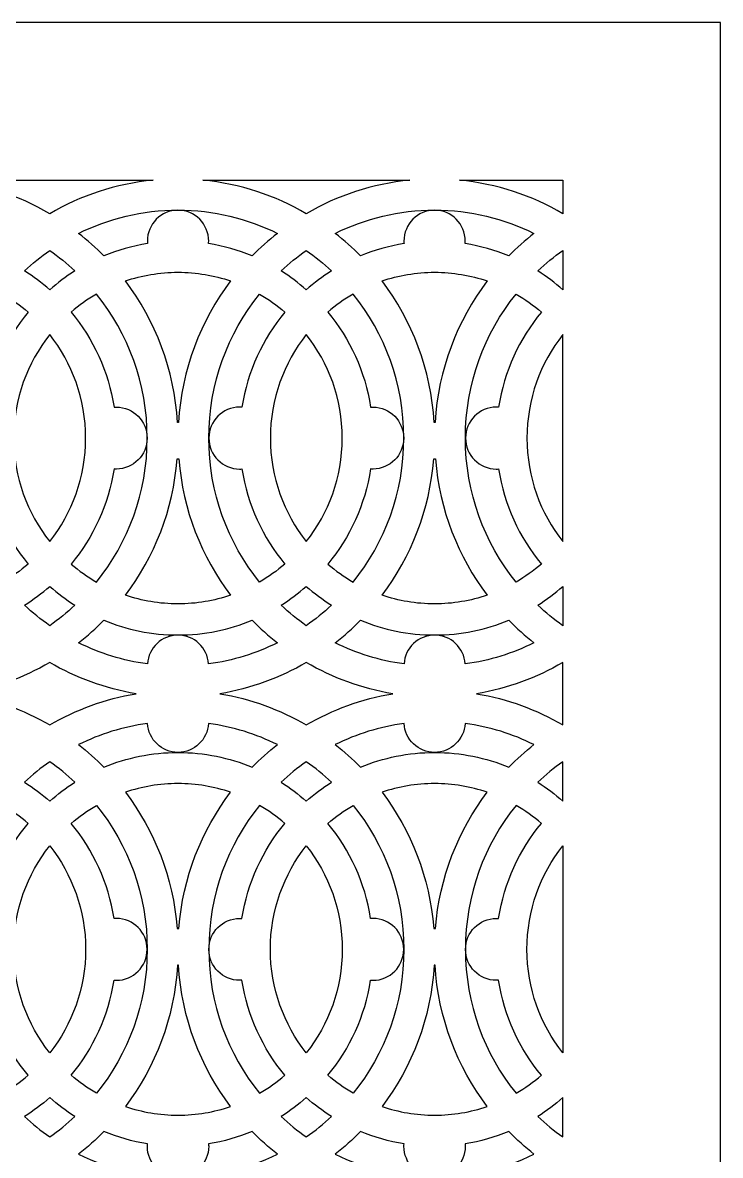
# Model space of a CAD drawing. Header units: millimetres. Extents: x -502 to 498, y -458 to 444.
# Drawn here: x 231.9 to 497.8, y 12.4 to 443.7 of the extents above; entities that cross this region are included whole.
import ezdxf

# ---------------------------------------------------------------- set-up
doc = ezdxf.new("R2010")
doc.units = ezdxf.units.MM
doc.layers.add('Plan 1', color=7, linetype='Continuous')

msp = doc.modelspace()

# ---------------------------------------------------------------- linework, layer by layer
at = {"layer": 'Plan 1', "color": 17}
for points, knots in [([(-502.22, 443.75), (-502.22, 443.75), (497.78, 443.75), (497.78, 443.75), (497.78, 443.75), (497.78, 443.75), (497.78, -458.47), (497.78, -458.47), (497.78, -458.47), (497.78, -458.47), (-502.22, -458.47), (-502.22, -458.47), (-502.22, -458.47), (-502.22, -458.47), (-502.22, 443.75), (-502.22, 443.75)], [0, 0, 0, 0, 0.2, 0.2, 0.2, 0.2, 0.4, 0.4, 0.4, 0.4, 0.6, 0.6, 0.6, 0.6, 1, 1, 1, 1]), ([(202.76, 383.75), (217.03, 382.37), (230.41, 377.89), (242.22, 371), (242.22, 371), (254.04, 377.89), (267.41, 382.37), (281.68, 383.75), (281.68, 383.75), (281.68, 383.75), (202.76, 383.75), (202.76, 383.75)], [0, 0, 0, 0, 0.25, 0.25, 0.25, 0.25, 0.5, 0.5, 0.5, 0.5, 1, 1, 1, 1]), ([(300.54, 383.75), (314.81, 382.37), (328.19, 377.89), (340, 371), (340, 371), (351.81, 377.89), (365.19, 382.37), (379.46, 383.75), (379.46, 383.75), (379.46, 383.75), (300.54, 383.75), (300.54, 383.75)], [0, 0, 0, 0, 0.25, 0.25, 0.25, 0.25, 0.5, 0.5, 0.5, 0.5, 1, 1, 1, 1]), ([(398.32, 383.75), (412.59, 382.37), (425.96, 377.89), (437.78, 371), (437.78, 371), (437.78, 371), (437.78, 383.75), (437.78, 383.75), (437.78, 383.75), (437.78, 383.75), (398.32, 383.75), (398.32, 383.75)], [0, 0, 0, 0, 0.25, 0.25, 0.25, 0.25, 0.5, 0.5, 0.5, 0.5, 1, 1, 1, 1]), ([(319.37, 354.9), (322.38, 357.98), (325.6, 360.86), (328.99, 363.51), (328.99, 363.51), (317.56, 369.18), (304.7, 372.36), (291.11, 372.36), (291.11, 372.36), (277.52, 372.36), (264.67, 369.18), (253.24, 363.51), (253.24, 363.51), (256.63, 360.86), (259.84, 357.98), (262.85, 354.91), (262.85, 354.91), (268.11, 357.09), (273.68, 358.69), (279.46, 359.61), (279.46, 359.61), (279.44, 359.91), (279.43, 360.21), (279.43, 360.52), (279.43, 360.52), (279.43, 367.03), (284.66, 372.32), (291.11, 372.32), (291.11, 372.32), (297.56, 372.32), (302.8, 367.03), (302.8, 360.52), (302.8, 360.52), (302.8, 360.21), (302.79, 359.91), (302.76, 359.61), (302.76, 359.61), (308.55, 358.69), (314.11, 357.09), (319.37, 354.9)], [0, 0, 0, 0, 0.090909, 0.090909, 0.090909, 0.090909, 0.181818, 0.181818, 0.181818, 0.181818, 0.272727, 0.272727, 0.272727, 0.272727, 0.363636, 0.363636, 0.363636, 0.363636, 0.454545, 0.454545, 0.454545, 0.454545, 0.545455, 0.545455, 0.545455, 0.545455, 0.636364, 0.636364, 0.636364, 0.636364, 0.727273, 0.727273, 0.727273, 0.727273, 0.818182, 0.818182, 0.818182, 0.818182, 1, 1, 1, 1]), ([(417.15, 354.9), (420.16, 357.98), (423.37, 360.86), (426.76, 363.51), (426.76, 363.51), (415.33, 369.18), (402.48, 372.36), (388.89, 372.36), (388.89, 372.36), (375.3, 372.36), (362.44, 369.18), (351.01, 363.51), (351.01, 363.51), (354.41, 360.86), (357.62, 357.98), (360.63, 354.91), (360.63, 354.91), (365.89, 357.09), (371.45, 358.69), (377.24, 359.61), (377.24, 359.61), (377.22, 359.91), (377.2, 360.21), (377.2, 360.52), (377.2, 360.52), (377.2, 367.03), (382.44, 372.32), (388.89, 372.32), (388.89, 372.32), (395.34, 372.32), (400.58, 367.03), (400.58, 360.52), (400.58, 360.52), (400.58, 360.21), (400.56, 359.91), (400.54, 359.61), (400.54, 359.61), (406.32, 358.69), (411.89, 357.09), (417.15, 354.9)], [0, 0, 0, 0, 0.090909, 0.090909, 0.090909, 0.090909, 0.181818, 0.181818, 0.181818, 0.181818, 0.272727, 0.272727, 0.272727, 0.272727, 0.363636, 0.363636, 0.363636, 0.363636, 0.454545, 0.454545, 0.454545, 0.454545, 0.545455, 0.545455, 0.545455, 0.545455, 0.636364, 0.636364, 0.636364, 0.636364, 0.727273, 0.727273, 0.727273, 0.727273, 0.818182, 0.818182, 0.818182, 0.818182, 1, 1, 1, 1]), ([(242.22, 356.99), (238.83, 354.62), (235.62, 352.02), (232.61, 349.2), (232.61, 349.2), (236.01, 347.06), (239.22, 344.65), (242.22, 342), (242.22, 342), (245.22, 344.65), (248.44, 347.06), (251.83, 349.2), (251.83, 349.2), (248.82, 352.02), (245.61, 354.62), (242.22, 356.99)], [0, 0, 0, 0, 0.2, 0.2, 0.2, 0.2, 0.4, 0.4, 0.4, 0.4, 0.6, 0.6, 0.6, 0.6, 1, 1, 1, 1]), ([(340, 356.99), (336.61, 354.62), (333.4, 352.02), (330.39, 349.2), (330.39, 349.2), (333.79, 347.06), (337, 344.65), (340, 342), (340, 342), (343, 344.65), (346.21, 347.06), (349.61, 349.2), (349.61, 349.2), (346.6, 352.02), (343.39, 354.62), (340, 356.99)], [0, 0, 0, 0, 0.2, 0.2, 0.2, 0.2, 0.4, 0.4, 0.4, 0.4, 0.6, 0.6, 0.6, 0.6, 1, 1, 1, 1]), ([(437.78, 356.99), (434.39, 354.62), (431.18, 352.02), (428.17, 349.2), (428.17, 349.2), (431.56, 347.06), (434.78, 344.65), (437.78, 342), (437.78, 342), (437.78, 342), (437.78, 356.99), (437.78, 356.99)], [0, 0, 0, 0, 0.25, 0.25, 0.25, 0.25, 0.5, 0.5, 0.5, 0.5, 1, 1, 1, 1]), ([(291.29, 291.51), (292.48, 311.7), (299.7, 330.26), (311.15, 345.38), (311.15, 345.38), (304.86, 347.52), (298.12, 348.68), (291.11, 348.68), (291.11, 348.68), (284.1, 348.68), (277.36, 347.52), (271.07, 345.38), (271.07, 345.38), (282.52, 330.26), (289.74, 311.7), (290.93, 291.51), (290.93, 291.51), (290.93, 291.51), (291.29, 291.51), (291.29, 291.51)], [0, 0, 0, 0, 0.166667, 0.166667, 0.166667, 0.166667, 0.333333, 0.333333, 0.333333, 0.333333, 0.5, 0.5, 0.5, 0.5, 0.666667, 0.666667, 0.666667, 0.666667, 1, 1, 1, 1]), ([(389.07, 291.51), (390.26, 311.7), (397.48, 330.26), (408.93, 345.38), (408.93, 345.38), (402.64, 347.52), (395.9, 348.68), (388.89, 348.68), (388.89, 348.68), (381.88, 348.68), (375.14, 347.52), (368.85, 345.38), (368.85, 345.38), (380.3, 330.26), (387.52, 311.7), (388.71, 291.51), (388.71, 291.51), (388.71, 291.51), (389.07, 291.51), (389.07, 291.51)], [0, 0, 0, 0, 0.166667, 0.166667, 0.166667, 0.166667, 0.333333, 0.333333, 0.333333, 0.333333, 0.5, 0.5, 0.5, 0.5, 0.666667, 0.666667, 0.666667, 0.666667, 1, 1, 1, 1]), ([(224.4, 340.36), (212.31, 325.42), (205.07, 306.33), (205.07, 285.54), (205.07, 285.54), (205.07, 264.75), (212.32, 245.67), (224.4, 230.72), (224.4, 230.72), (227.82, 232.7), (231.04, 235), (234.01, 237.57), (234.01, 237.57), (225.62, 247.72), (219.84, 260.14), (217.71, 273.79), (217.71, 273.79), (217.41, 273.76), (217.11, 273.75), (216.8, 273.75), (216.8, 273.75), (210.35, 273.75), (205.11, 279.03), (205.11, 285.54), (205.11, 285.54), (205.11, 292.05), (210.35, 297.33), (216.8, 297.33), (216.8, 297.33), (217.11, 297.33), (217.41, 297.32), (217.71, 297.3), (217.71, 297.3), (219.84, 310.94), (225.62, 323.37), (234.01, 333.52), (234.01, 333.52), (231.04, 336.09), (227.82, 338.39), (224.4, 340.36)], [0, 0, 0, 0, 0.090909, 0.090909, 0.090909, 0.090909, 0.181818, 0.181818, 0.181818, 0.181818, 0.272727, 0.272727, 0.272727, 0.272727, 0.363636, 0.363636, 0.363636, 0.363636, 0.454545, 0.454545, 0.454545, 0.454545, 0.545455, 0.545455, 0.545455, 0.545455, 0.636364, 0.636364, 0.636364, 0.636364, 0.727273, 0.727273, 0.727273, 0.727273, 0.818182, 0.818182, 0.818182, 0.818182, 1, 1, 1, 1]), ([(260.05, 230.72), (256.63, 232.7), (253.41, 235), (250.43, 237.57), (250.43, 237.57), (258.82, 247.72), (264.6, 260.14), (266.73, 273.79), (266.73, 273.79), (267.03, 273.76), (267.34, 273.75), (267.65, 273.75), (267.65, 273.75), (274.1, 273.75), (279.33, 279.03), (279.33, 285.54), (279.33, 285.54), (279.33, 292.05), (274.1, 297.33), (267.65, 297.33), (267.65, 297.33), (267.34, 297.33), (267.03, 297.32), (266.73, 297.3), (266.73, 297.3), (264.6, 310.94), (258.82, 323.37), (250.43, 333.52), (250.43, 333.52), (253.41, 336.09), (256.63, 338.39), (260.05, 340.36), (260.05, 340.36), (272.13, 325.42), (279.38, 306.33), (279.38, 285.54), (279.38, 285.54), (279.38, 264.75), (272.13, 245.67), (260.05, 230.72)], [0, 0, 0, 0, 0.090909, 0.090909, 0.090909, 0.090909, 0.181818, 0.181818, 0.181818, 0.181818, 0.272727, 0.272727, 0.272727, 0.272727, 0.363636, 0.363636, 0.363636, 0.363636, 0.454545, 0.454545, 0.454545, 0.454545, 0.545455, 0.545455, 0.545455, 0.545455, 0.636364, 0.636364, 0.636364, 0.636364, 0.727273, 0.727273, 0.727273, 0.727273, 0.818182, 0.818182, 0.818182, 0.818182, 1, 1, 1, 1]), ([(322.18, 340.36), (310.09, 325.42), (302.85, 306.33), (302.85, 285.54), (302.85, 285.54), (302.85, 264.75), (310.09, 245.67), (322.18, 230.72), (322.18, 230.72), (325.6, 232.7), (328.81, 235), (331.79, 237.57), (331.79, 237.57), (323.4, 247.72), (317.62, 260.14), (315.49, 273.79), (315.49, 273.79), (315.19, 273.76), (314.89, 273.75), (314.58, 273.75), (314.58, 273.75), (308.13, 273.75), (302.89, 279.03), (302.89, 285.54), (302.89, 285.54), (302.89, 292.05), (308.13, 297.33), (314.58, 297.33), (314.58, 297.33), (314.89, 297.33), (315.19, 297.32), (315.49, 297.3), (315.49, 297.3), (317.62, 310.94), (323.4, 323.37), (331.79, 333.52), (331.79, 333.52), (328.81, 336.09), (325.6, 338.39), (322.18, 340.36)], [0, 0, 0, 0, 0.090909, 0.090909, 0.090909, 0.090909, 0.181818, 0.181818, 0.181818, 0.181818, 0.272727, 0.272727, 0.272727, 0.272727, 0.363636, 0.363636, 0.363636, 0.363636, 0.454545, 0.454545, 0.454545, 0.454545, 0.545455, 0.545455, 0.545455, 0.545455, 0.636364, 0.636364, 0.636364, 0.636364, 0.727273, 0.727273, 0.727273, 0.727273, 0.818182, 0.818182, 0.818182, 0.818182, 1, 1, 1, 1]), ([(357.82, 230.72), (354.4, 232.7), (351.19, 235), (348.21, 237.57), (348.21, 237.57), (356.6, 247.72), (362.38, 260.14), (364.51, 273.79), (364.51, 273.79), (364.81, 273.76), (365.12, 273.75), (365.42, 273.75), (365.42, 273.75), (371.88, 273.75), (377.11, 279.03), (377.11, 285.54), (377.11, 285.54), (377.11, 292.05), (371.88, 297.33), (365.42, 297.33), (365.42, 297.33), (365.12, 297.33), (364.81, 297.32), (364.51, 297.3), (364.51, 297.3), (362.38, 310.94), (356.6, 323.37), (348.21, 333.52), (348.21, 333.52), (351.19, 336.09), (354.4, 338.39), (357.82, 340.36), (357.82, 340.36), (369.91, 325.42), (377.16, 306.33), (377.16, 285.54), (377.16, 285.54), (377.16, 264.75), (369.91, 245.67), (357.82, 230.72)], [0, 0, 0, 0, 0.090909, 0.090909, 0.090909, 0.090909, 0.181818, 0.181818, 0.181818, 0.181818, 0.272727, 0.272727, 0.272727, 0.272727, 0.363636, 0.363636, 0.363636, 0.363636, 0.454545, 0.454545, 0.454545, 0.454545, 0.545455, 0.545455, 0.545455, 0.545455, 0.636364, 0.636364, 0.636364, 0.636364, 0.727273, 0.727273, 0.727273, 0.727273, 0.818182, 0.818182, 0.818182, 0.818182, 1, 1, 1, 1]), ([(419.95, 340.36), (407.87, 325.42), (400.62, 306.33), (400.62, 285.54), (400.62, 285.54), (400.62, 264.75), (407.87, 245.67), (419.95, 230.72), (419.95, 230.72), (423.38, 232.7), (426.59, 235), (429.57, 237.57), (429.57, 237.57), (421.18, 247.72), (415.4, 260.14), (413.27, 273.79), (413.27, 273.79), (412.97, 273.76), (412.66, 273.75), (412.36, 273.75), (412.36, 273.75), (405.9, 273.75), (400.67, 279.03), (400.67, 285.54), (400.67, 285.54), (400.67, 292.05), (405.9, 297.33), (412.36, 297.33), (412.36, 297.33), (412.66, 297.33), (412.97, 297.32), (413.27, 297.3), (413.27, 297.3), (415.4, 310.94), (421.18, 323.37), (429.57, 333.52), (429.57, 333.52), (426.59, 336.09), (423.37, 338.39), (419.95, 340.36)], [0, 0, 0, 0, 0.090909, 0.090909, 0.090909, 0.090909, 0.181818, 0.181818, 0.181818, 0.181818, 0.272727, 0.272727, 0.272727, 0.272727, 0.363636, 0.363636, 0.363636, 0.363636, 0.454545, 0.454545, 0.454545, 0.454545, 0.545455, 0.545455, 0.545455, 0.545455, 0.636364, 0.636364, 0.636364, 0.636364, 0.727273, 0.727273, 0.727273, 0.727273, 0.818182, 0.818182, 0.818182, 0.818182, 1, 1, 1, 1]), ([(242.22, 246.14), (233.66, 256.94), (228.53, 270.64), (228.53, 285.54), (228.53, 285.54), (228.53, 300.45), (233.66, 314.15), (242.22, 324.95), (242.22, 324.95), (250.79, 314.15), (255.91, 300.45), (255.91, 285.54), (255.91, 285.54), (255.91, 270.64), (250.79, 256.94), (242.22, 246.14)], [0, 0, 0, 0, 0.2, 0.2, 0.2, 0.2, 0.4, 0.4, 0.4, 0.4, 0.6, 0.6, 0.6, 0.6, 1, 1, 1, 1]), ([(340, 246.14), (331.44, 256.94), (326.31, 270.64), (326.31, 285.54), (326.31, 285.54), (326.31, 300.45), (331.44, 314.15), (340, 324.95), (340, 324.95), (348.56, 314.15), (353.69, 300.45), (353.69, 285.54), (353.69, 285.54), (353.69, 270.64), (348.56, 256.94), (340, 246.14)], [0, 0, 0, 0, 0.2, 0.2, 0.2, 0.2, 0.4, 0.4, 0.4, 0.4, 0.6, 0.6, 0.6, 0.6, 1, 1, 1, 1]), ([(437.78, 246.14), (429.21, 256.94), (424.09, 270.64), (424.09, 285.54), (424.09, 285.54), (424.09, 300.45), (429.21, 314.15), (437.78, 324.95), (437.78, 324.95), (437.78, 324.95), (437.78, 246.14), (437.78, 246.14)], [0, 0, 0, 0, 0.25, 0.25, 0.25, 0.25, 0.5, 0.5, 0.5, 0.5, 1, 1, 1, 1]), ([(311.15, 225.71), (300.08, 240.33), (292.96, 258.17), (291.43, 277.59), (291.43, 277.59), (291.43, 277.59), (290.8, 277.59), (290.8, 277.59), (290.8, 277.59), (289.26, 258.17), (282.14, 240.33), (271.07, 225.71), (271.07, 225.71), (277.36, 223.56), (284.1, 222.4), (291.11, 222.4), (291.11, 222.4), (298.12, 222.4), (304.86, 223.56), (311.15, 225.71)], [0, 0, 0, 0, 0.166667, 0.166667, 0.166667, 0.166667, 0.333333, 0.333333, 0.333333, 0.333333, 0.5, 0.5, 0.5, 0.5, 0.666667, 0.666667, 0.666667, 0.666667, 1, 1, 1, 1]), ([(408.93, 225.71), (397.86, 240.33), (390.74, 258.17), (389.2, 277.59), (389.2, 277.59), (389.2, 277.59), (388.57, 277.59), (388.57, 277.59), (388.57, 277.59), (387.04, 258.17), (379.92, 240.33), (368.85, 225.71), (368.85, 225.71), (375.14, 223.56), (381.88, 222.4), (388.89, 222.4), (388.89, 222.4), (395.9, 222.4), (402.64, 223.56), (408.93, 225.71)], [0, 0, 0, 0, 0.166667, 0.166667, 0.166667, 0.166667, 0.333333, 0.333333, 0.333333, 0.333333, 0.5, 0.5, 0.5, 0.5, 0.666667, 0.666667, 0.666667, 0.666667, 1, 1, 1, 1]), ([(232.62, 221.89), (235.63, 219.07), (238.84, 216.47), (242.22, 214.1), (242.22, 214.1), (245.61, 216.47), (248.82, 219.07), (251.83, 221.89), (251.83, 221.89), (248.43, 224.03), (245.22, 226.44), (242.22, 229.08), (242.22, 229.08), (239.22, 226.44), (236.01, 224.03), (232.62, 221.89)], [0, 0, 0, 0, 0.2, 0.2, 0.2, 0.2, 0.4, 0.4, 0.4, 0.4, 0.6, 0.6, 0.6, 0.6, 1, 1, 1, 1]), ([(330.39, 221.89), (333.4, 219.07), (336.61, 216.47), (340, 214.1), (340, 214.1), (343.39, 216.47), (346.6, 219.07), (349.61, 221.89), (349.61, 221.89), (346.21, 224.03), (343, 226.44), (340, 229.08), (340, 229.08), (337, 226.44), (333.79, 224.03), (330.39, 221.89)], [0, 0, 0, 0, 0.2, 0.2, 0.2, 0.2, 0.4, 0.4, 0.4, 0.4, 0.6, 0.6, 0.6, 0.6, 1, 1, 1, 1]), ([(428.17, 221.89), (431.18, 219.07), (434.39, 216.47), (437.78, 214.1), (437.78, 214.1), (437.78, 214.1), (437.78, 229.08), (437.78, 229.08), (437.78, 229.08), (434.78, 226.44), (431.57, 224.03), (428.17, 221.89)], [0, 0, 0, 0, 0.25, 0.25, 0.25, 0.25, 0.5, 0.5, 0.5, 0.5, 1, 1, 1, 1]), ([(328.98, 207.58), (325.59, 210.23), (322.38, 213.11), (319.37, 216.18), (319.37, 216.18), (310.66, 212.56), (301.12, 210.56), (291.11, 210.56), (291.11, 210.56), (281.11, 210.56), (271.57, 212.56), (262.85, 216.18), (262.85, 216.18), (259.84, 213.1), (256.63, 210.23), (253.24, 207.58), (253.24, 207.58), (261.34, 203.56), (270.16, 200.79), (279.45, 199.52), (279.45, 199.52), (279.86, 205.66), (284.93, 210.51), (291.11, 210.51), (291.11, 210.51), (297.3, 210.51), (302.36, 205.66), (302.77, 199.52), (302.77, 199.52), (312.06, 200.79), (320.88, 203.56), (328.98, 207.58)], [0, 0, 0, 0, 0.111111, 0.111111, 0.111111, 0.111111, 0.222222, 0.222222, 0.222222, 0.222222, 0.333333, 0.333333, 0.333333, 0.333333, 0.444444, 0.444444, 0.444444, 0.444444, 0.555556, 0.555556, 0.555556, 0.555556, 0.666667, 0.666667, 0.666667, 0.666667, 0.777778, 0.777778, 0.777778, 0.777778, 1, 1, 1, 1]), ([(426.76, 207.58), (423.37, 210.23), (420.16, 213.11), (417.15, 216.18), (417.15, 216.18), (408.44, 212.56), (398.89, 210.56), (388.89, 210.56), (388.89, 210.56), (378.89, 210.56), (369.34, 212.56), (360.63, 216.18), (360.63, 216.18), (357.62, 213.1), (354.41, 210.23), (351.02, 207.58), (351.02, 207.58), (359.12, 203.56), (367.94, 200.79), (377.23, 199.52), (377.23, 199.52), (377.64, 205.66), (382.7, 210.51), (388.89, 210.51), (388.89, 210.51), (395.08, 210.51), (400.14, 205.66), (400.55, 199.52), (400.55, 199.52), (409.84, 200.79), (418.66, 203.56), (426.76, 207.58)], [0, 0, 0, 0, 0.111111, 0.111111, 0.111111, 0.111111, 0.222222, 0.222222, 0.222222, 0.222222, 0.333333, 0.333333, 0.333333, 0.333333, 0.444444, 0.444444, 0.444444, 0.444444, 0.555556, 0.555556, 0.555556, 0.555556, 0.666667, 0.666667, 0.666667, 0.666667, 0.777778, 0.777778, 0.777778, 0.777778, 1, 1, 1, 1]), ([(275.15, 188.19), (263.32, 186.23), (252.21, 182.13), (242.22, 176.3), (242.22, 176.3), (232.23, 182.13), (221.12, 186.23), (209.3, 188.19), (209.3, 188.19), (221.12, 190.15), (232.23, 194.25), (242.22, 200.09), (242.22, 200.09), (252.21, 194.25), (263.32, 190.15), (275.15, 188.19)], [0, 0, 0, 0, 0.2, 0.2, 0.2, 0.2, 0.4, 0.4, 0.4, 0.4, 0.6, 0.6, 0.6, 0.6, 1, 1, 1, 1]), ([(372.92, 188.19), (361.1, 186.23), (349.99, 182.13), (340, 176.3), (340, 176.3), (330.01, 182.13), (318.9, 186.23), (307.08, 188.19), (307.08, 188.19), (318.9, 190.15), (330.01, 194.25), (340, 200.09), (340, 200.09), (349.99, 194.25), (361.1, 190.15), (372.92, 188.19)], [0, 0, 0, 0, 0.2, 0.2, 0.2, 0.2, 0.4, 0.4, 0.4, 0.4, 0.6, 0.6, 0.6, 0.6, 1, 1, 1, 1]), ([(437.78, 176.3), (427.79, 182.13), (416.68, 186.23), (404.85, 188.19), (404.85, 188.19), (416.68, 190.15), (427.79, 194.25), (437.78, 200.09), (437.78, 200.09), (437.78, 200.09), (437.78, 176.3), (437.78, 176.3)], [0, 0, 0, 0, 0.25, 0.25, 0.25, 0.25, 0.5, 0.5, 0.5, 0.5, 1, 1, 1, 1]), ([(328.98, 168.81), (325.59, 166.16), (322.38, 163.28), (319.37, 160.21), (319.37, 160.21), (310.66, 163.83), (301.12, 165.83), (291.11, 165.83), (291.11, 165.83), (281.11, 165.83), (271.57, 163.83), (262.85, 160.21), (262.85, 160.21), (259.84, 163.28), (256.63, 166.16), (253.24, 168.81), (253.24, 168.81), (261.34, 172.83), (270.16, 175.6), (279.45, 176.87), (279.45, 176.87), (279.86, 170.73), (284.93, 165.87), (291.11, 165.87), (291.11, 165.87), (297.3, 165.87), (302.36, 170.73), (302.77, 176.87), (302.77, 176.87), (312.06, 175.6), (320.88, 172.83), (328.98, 168.81)], [0, 0, 0, 0, 0.111111, 0.111111, 0.111111, 0.111111, 0.222222, 0.222222, 0.222222, 0.222222, 0.333333, 0.333333, 0.333333, 0.333333, 0.444444, 0.444444, 0.444444, 0.444444, 0.555556, 0.555556, 0.555556, 0.555556, 0.666667, 0.666667, 0.666667, 0.666667, 0.777778, 0.777778, 0.777778, 0.777778, 1, 1, 1, 1]), ([(426.76, 168.81), (423.37, 166.16), (420.16, 163.28), (417.15, 160.21), (417.15, 160.21), (408.44, 163.83), (398.89, 165.83), (388.89, 165.83), (388.89, 165.83), (378.89, 165.83), (369.34, 163.83), (360.63, 160.21), (360.63, 160.21), (357.62, 163.28), (354.41, 166.16), (351.02, 168.81), (351.02, 168.81), (359.12, 172.83), (367.94, 175.6), (377.23, 176.87), (377.23, 176.87), (377.64, 170.73), (382.7, 165.87), (388.89, 165.87), (388.89, 165.87), (395.08, 165.87), (400.14, 170.73), (400.55, 176.87), (400.55, 176.87), (409.84, 175.6), (418.66, 172.83), (426.76, 168.81)], [0, 0, 0, 0, 0.111111, 0.111111, 0.111111, 0.111111, 0.222222, 0.222222, 0.222222, 0.222222, 0.333333, 0.333333, 0.333333, 0.333333, 0.444444, 0.444444, 0.444444, 0.444444, 0.555556, 0.555556, 0.555556, 0.555556, 0.666667, 0.666667, 0.666667, 0.666667, 0.777778, 0.777778, 0.777778, 0.777778, 1, 1, 1, 1]), ([(232.62, 154.5), (235.63, 157.32), (238.84, 159.92), (242.22, 162.29), (242.22, 162.29), (245.61, 159.92), (248.82, 157.32), (251.83, 154.5), (251.83, 154.5), (248.43, 152.36), (245.22, 149.95), (242.22, 147.3), (242.22, 147.3), (239.22, 149.95), (236.01, 152.36), (232.62, 154.5)], [0, 0, 0, 0, 0.2, 0.2, 0.2, 0.2, 0.4, 0.4, 0.4, 0.4, 0.6, 0.6, 0.6, 0.6, 1, 1, 1, 1]), ([(330.39, 154.5), (333.4, 157.32), (336.61, 159.92), (340, 162.28), (340, 162.28), (343.39, 159.92), (346.6, 157.32), (349.61, 154.5), (349.61, 154.5), (346.21, 152.36), (343, 149.95), (340, 147.3), (340, 147.3), (337, 149.95), (333.79, 152.36), (330.39, 154.5)], [0, 0, 0, 0, 0.2, 0.2, 0.2, 0.2, 0.4, 0.4, 0.4, 0.4, 0.6, 0.6, 0.6, 0.6, 1, 1, 1, 1]), ([(428.17, 154.5), (431.18, 157.32), (434.39, 159.92), (437.78, 162.29), (437.78, 162.29), (437.78, 162.29), (437.78, 147.3), (437.78, 147.3), (437.78, 147.3), (434.78, 149.95), (431.57, 152.36), (428.17, 154.5)], [0, 0, 0, 0, 0.25, 0.25, 0.25, 0.25, 0.5, 0.5, 0.5, 0.5, 1, 1, 1, 1]), ([(311.15, 150.68), (300.08, 136.05), (292.96, 118.22), (291.43, 98.8), (291.43, 98.8), (291.43, 98.8), (290.8, 98.8), (290.8, 98.8), (290.8, 98.8), (289.26, 118.22), (282.14, 136.06), (271.07, 150.68), (271.07, 150.68), (277.36, 152.82), (284.1, 153.99), (291.11, 153.99), (291.11, 153.99), (298.12, 153.99), (304.86, 152.82), (311.15, 150.68)], [0, 0, 0, 0, 0.166667, 0.166667, 0.166667, 0.166667, 0.333333, 0.333333, 0.333333, 0.333333, 0.5, 0.5, 0.5, 0.5, 0.666667, 0.666667, 0.666667, 0.666667, 1, 1, 1, 1]), ([(408.93, 150.68), (397.86, 136.05), (390.74, 118.22), (389.2, 98.8), (389.2, 98.8), (389.2, 98.8), (388.57, 98.8), (388.57, 98.8), (388.57, 98.8), (387.04, 118.22), (379.92, 136.06), (368.85, 150.68), (368.85, 150.68), (375.14, 152.82), (381.88, 153.99), (388.89, 153.99), (388.89, 153.99), (395.9, 153.99), (402.64, 152.82), (408.93, 150.68)], [0, 0, 0, 0, 0.166667, 0.166667, 0.166667, 0.166667, 0.333333, 0.333333, 0.333333, 0.333333, 0.5, 0.5, 0.5, 0.5, 0.666667, 0.666667, 0.666667, 0.666667, 1, 1, 1, 1]), ([(224.4, 36.02), (212.31, 50.97), (205.07, 70.05), (205.07, 90.84), (205.07, 90.84), (205.07, 111.63), (212.32, 130.72), (224.4, 145.66), (224.4, 145.66), (227.82, 143.69), (231.04, 141.39), (234.01, 138.82), (234.01, 138.82), (225.62, 128.67), (219.84, 116.24), (217.71, 102.6), (217.71, 102.6), (217.41, 102.62), (217.11, 102.64), (216.8, 102.64), (216.8, 102.64), (210.35, 102.64), (205.11, 97.35), (205.11, 90.84), (205.11, 90.84), (205.11, 84.33), (210.35, 79.05), (216.8, 79.05), (216.8, 79.05), (217.11, 79.05), (217.41, 79.07), (217.71, 79.09), (217.71, 79.09), (219.84, 65.44), (225.62, 53.02), (234.01, 42.87), (234.01, 42.87), (231.04, 40.3), (227.82, 38), (224.4, 36.02)], [0, 0, 0, 0, 0.090909, 0.090909, 0.090909, 0.090909, 0.181818, 0.181818, 0.181818, 0.181818, 0.272727, 0.272727, 0.272727, 0.272727, 0.363636, 0.363636, 0.363636, 0.363636, 0.454545, 0.454545, 0.454545, 0.454545, 0.545455, 0.545455, 0.545455, 0.545455, 0.636364, 0.636364, 0.636364, 0.636364, 0.727273, 0.727273, 0.727273, 0.727273, 0.818182, 0.818182, 0.818182, 0.818182, 1, 1, 1, 1]), ([(260.05, 145.66), (256.63, 143.69), (253.41, 141.39), (250.43, 138.82), (250.43, 138.82), (258.82, 128.67), (264.6, 116.24), (266.73, 102.6), (266.73, 102.6), (267.03, 102.62), (267.34, 102.64), (267.65, 102.64), (267.65, 102.64), (274.1, 102.64), (279.33, 97.35), (279.33, 90.84), (279.33, 90.84), (279.33, 84.33), (274.1, 79.05), (267.65, 79.05), (267.65, 79.05), (267.34, 79.05), (267.03, 79.07), (266.73, 79.09), (266.73, 79.09), (264.6, 65.44), (258.82, 53.02), (250.43, 42.87), (250.43, 42.87), (253.41, 40.3), (256.63, 38), (260.05, 36.02), (260.05, 36.02), (272.13, 50.97), (279.38, 70.05), (279.38, 90.84), (279.38, 90.84), (279.38, 111.63), (272.13, 130.72), (260.05, 145.66)], [0, 0, 0, 0, 0.090909, 0.090909, 0.090909, 0.090909, 0.181818, 0.181818, 0.181818, 0.181818, 0.272727, 0.272727, 0.272727, 0.272727, 0.363636, 0.363636, 0.363636, 0.363636, 0.454545, 0.454545, 0.454545, 0.454545, 0.545455, 0.545455, 0.545455, 0.545455, 0.636364, 0.636364, 0.636364, 0.636364, 0.727273, 0.727273, 0.727273, 0.727273, 0.818182, 0.818182, 0.818182, 0.818182, 1, 1, 1, 1]), ([(322.18, 36.02), (310.09, 50.97), (302.85, 70.05), (302.85, 90.84), (302.85, 90.84), (302.85, 111.63), (310.09, 130.72), (322.18, 145.66), (322.18, 145.66), (325.6, 143.69), (328.81, 141.39), (331.79, 138.82), (331.79, 138.82), (323.4, 128.67), (317.62, 116.24), (315.49, 102.6), (315.49, 102.6), (315.19, 102.62), (314.89, 102.64), (314.58, 102.64), (314.58, 102.64), (308.13, 102.64), (302.89, 97.35), (302.89, 90.84), (302.89, 90.84), (302.89, 84.33), (308.13, 79.05), (314.58, 79.05), (314.58, 79.05), (314.89, 79.05), (315.19, 79.07), (315.49, 79.09), (315.49, 79.09), (317.62, 65.44), (323.4, 53.02), (331.79, 42.87), (331.79, 42.87), (328.81, 40.3), (325.6, 38), (322.18, 36.02)], [0, 0, 0, 0, 0.090909, 0.090909, 0.090909, 0.090909, 0.181818, 0.181818, 0.181818, 0.181818, 0.272727, 0.272727, 0.272727, 0.272727, 0.363636, 0.363636, 0.363636, 0.363636, 0.454545, 0.454545, 0.454545, 0.454545, 0.545455, 0.545455, 0.545455, 0.545455, 0.636364, 0.636364, 0.636364, 0.636364, 0.727273, 0.727273, 0.727273, 0.727273, 0.818182, 0.818182, 0.818182, 0.818182, 1, 1, 1, 1]), ([(357.82, 145.66), (354.4, 143.69), (351.19, 141.39), (348.21, 138.82), (348.21, 138.82), (356.6, 128.67), (362.38, 116.24), (364.51, 102.6), (364.51, 102.6), (364.81, 102.62), (365.12, 102.64), (365.42, 102.64), (365.42, 102.64), (371.88, 102.64), (377.11, 97.35), (377.11, 90.84), (377.11, 90.84), (377.11, 84.33), (371.88, 79.05), (365.42, 79.05), (365.42, 79.05), (365.12, 79.05), (364.81, 79.07), (364.51, 79.09), (364.51, 79.09), (362.38, 65.44), (356.6, 53.02), (348.21, 42.87), (348.21, 42.87), (351.19, 40.3), (354.4, 38), (357.82, 36.02), (357.82, 36.02), (369.91, 50.97), (377.16, 70.05), (377.16, 90.84), (377.16, 90.84), (377.16, 111.63), (369.91, 130.72), (357.82, 145.66)], [0, 0, 0, 0, 0.090909, 0.090909, 0.090909, 0.090909, 0.181818, 0.181818, 0.181818, 0.181818, 0.272727, 0.272727, 0.272727, 0.272727, 0.363636, 0.363636, 0.363636, 0.363636, 0.454545, 0.454545, 0.454545, 0.454545, 0.545455, 0.545455, 0.545455, 0.545455, 0.636364, 0.636364, 0.636364, 0.636364, 0.727273, 0.727273, 0.727273, 0.727273, 0.818182, 0.818182, 0.818182, 0.818182, 1, 1, 1, 1]), ([(419.95, 36.02), (407.87, 50.97), (400.62, 70.05), (400.62, 90.84), (400.62, 90.84), (400.62, 111.63), (407.87, 130.72), (419.95, 145.66), (419.95, 145.66), (423.38, 143.69), (426.59, 141.39), (429.57, 138.82), (429.57, 138.82), (421.18, 128.67), (415.4, 116.24), (413.27, 102.6), (413.27, 102.6), (412.97, 102.62), (412.66, 102.64), (412.36, 102.64), (412.36, 102.64), (405.9, 102.64), (400.67, 97.35), (400.67, 90.84), (400.67, 90.84), (400.67, 84.33), (405.9, 79.05), (412.36, 79.05), (412.36, 79.05), (412.66, 79.05), (412.97, 79.07), (413.27, 79.09), (413.27, 79.09), (415.4, 65.44), (421.18, 53.02), (429.57, 42.87), (429.57, 42.87), (426.59, 40.3), (423.37, 38), (419.95, 36.02)], [0, 0, 0, 0, 0.090909, 0.090909, 0.090909, 0.090909, 0.181818, 0.181818, 0.181818, 0.181818, 0.272727, 0.272727, 0.272727, 0.272727, 0.363636, 0.363636, 0.363636, 0.363636, 0.454545, 0.454545, 0.454545, 0.454545, 0.545455, 0.545455, 0.545455, 0.545455, 0.636364, 0.636364, 0.636364, 0.636364, 0.727273, 0.727273, 0.727273, 0.727273, 0.818182, 0.818182, 0.818182, 0.818182, 1, 1, 1, 1]), ([(242.22, 130.25), (233.66, 119.45), (228.53, 105.75), (228.53, 90.84), (228.53, 90.84), (228.53, 75.94), (233.66, 62.24), (242.22, 51.44), (242.22, 51.44), (250.79, 62.24), (255.91, 75.94), (255.91, 90.84), (255.91, 90.84), (255.91, 105.75), (250.79, 119.45), (242.22, 130.25)], [0, 0, 0, 0, 0.2, 0.2, 0.2, 0.2, 0.4, 0.4, 0.4, 0.4, 0.6, 0.6, 0.6, 0.6, 1, 1, 1, 1]), ([(340, 130.25), (331.44, 119.45), (326.31, 105.75), (326.31, 90.84), (326.31, 90.84), (326.31, 75.94), (331.44, 62.24), (340, 51.44), (340, 51.44), (348.56, 62.24), (353.69, 75.94), (353.69, 90.84), (353.69, 90.84), (353.69, 105.75), (348.56, 119.45), (340, 130.25)], [0, 0, 0, 0, 0.2, 0.2, 0.2, 0.2, 0.4, 0.4, 0.4, 0.4, 0.6, 0.6, 0.6, 0.6, 1, 1, 1, 1]), ([(437.78, 130.25), (429.21, 119.45), (424.09, 105.75), (424.09, 90.84), (424.09, 90.84), (424.09, 75.94), (429.21, 62.24), (437.78, 51.44), (437.78, 51.44), (437.78, 51.44), (437.78, 130.25), (437.78, 130.25)], [0, 0, 0, 0, 0.25, 0.25, 0.25, 0.25, 0.5, 0.5, 0.5, 0.5, 1, 1, 1, 1]), ([(291.29, 84.87), (292.48, 64.68), (299.7, 46.13), (311.15, 31.01), (311.15, 31.01), (304.86, 28.86), (298.12, 27.7), (291.11, 27.7), (291.11, 27.7), (284.1, 27.7), (277.36, 28.86), (271.07, 31.01), (271.07, 31.01), (282.52, 46.13), (289.74, 64.68), (290.93, 84.87), (290.93, 84.87), (290.93, 84.87), (291.29, 84.87), (291.29, 84.87)], [0, 0, 0, 0, 0.166667, 0.166667, 0.166667, 0.166667, 0.333333, 0.333333, 0.333333, 0.333333, 0.5, 0.5, 0.5, 0.5, 0.666667, 0.666667, 0.666667, 0.666667, 1, 1, 1, 1]), ([(389.07, 84.87), (390.26, 64.68), (397.48, 46.13), (408.93, 31.01), (408.93, 31.01), (402.64, 28.86), (395.9, 27.7), (388.89, 27.7), (388.89, 27.7), (381.88, 27.7), (375.14, 28.86), (368.85, 31.01), (368.85, 31.01), (380.3, 46.13), (387.52, 64.68), (388.71, 84.87), (388.71, 84.87), (388.71, 84.87), (389.07, 84.87), (389.07, 84.87)], [0, 0, 0, 0, 0.166667, 0.166667, 0.166667, 0.166667, 0.333333, 0.333333, 0.333333, 0.333333, 0.5, 0.5, 0.5, 0.5, 0.666667, 0.666667, 0.666667, 0.666667, 1, 1, 1, 1]), ([(242.22, 19.4), (238.83, 21.77), (235.62, 24.37), (232.61, 27.19), (232.61, 27.19), (236.01, 29.33), (239.22, 31.74), (242.22, 34.39), (242.22, 34.39), (245.22, 31.74), (248.44, 29.33), (251.83, 27.19), (251.83, 27.19), (248.82, 24.37), (245.61, 21.77), (242.22, 19.4)], [0, 0, 0, 0, 0.2, 0.2, 0.2, 0.2, 0.4, 0.4, 0.4, 0.4, 0.6, 0.6, 0.6, 0.6, 1, 1, 1, 1]), ([(340, 19.4), (336.61, 21.77), (333.4, 24.37), (330.39, 27.19), (330.39, 27.19), (333.79, 29.33), (337, 31.74), (340, 34.39), (340, 34.39), (343, 31.74), (346.21, 29.33), (349.61, 27.19), (349.61, 27.19), (346.6, 24.37), (343.39, 21.77), (340, 19.4)], [0, 0, 0, 0, 0.2, 0.2, 0.2, 0.2, 0.4, 0.4, 0.4, 0.4, 0.6, 0.6, 0.6, 0.6, 1, 1, 1, 1]), ([(437.78, 19.4), (434.39, 21.77), (431.18, 24.37), (428.17, 27.19), (428.17, 27.19), (431.56, 29.33), (434.78, 31.74), (437.78, 34.39), (437.78, 34.39), (437.78, 34.39), (437.78, 19.4), (437.78, 19.4)], [0, 0, 0, 0, 0.25, 0.25, 0.25, 0.25, 0.5, 0.5, 0.5, 0.5, 1, 1, 1, 1]), ([(319.37, 21.48), (322.38, 18.41), (325.6, 15.53), (328.99, 12.87), (328.99, 12.87), (317.56, 7.21), (304.7, 4.02), (291.11, 4.02), (291.11, 4.02), (277.52, 4.02), (264.67, 7.21), (253.24, 12.87), (253.24, 12.87), (256.63, 15.53), (259.84, 18.41), (262.85, 21.48), (262.85, 21.48), (268.11, 19.3), (273.68, 17.7), (279.46, 16.78), (279.46, 16.78), (279.44, 16.48), (279.43, 16.17), (279.43, 15.86), (279.43, 15.86), (279.43, 9.35), (284.66, 4.07), (291.11, 4.07), (291.11, 4.07), (297.56, 4.07), (302.8, 9.35), (302.8, 15.86), (302.8, 15.86), (302.8, 16.17), (302.79, 16.48), (302.76, 16.78), (302.76, 16.78), (308.55, 17.7), (314.11, 19.3), (319.37, 21.48)], [0, 0, 0, 0, 0.090909, 0.090909, 0.090909, 0.090909, 0.181818, 0.181818, 0.181818, 0.181818, 0.272727, 0.272727, 0.272727, 0.272727, 0.363636, 0.363636, 0.363636, 0.363636, 0.454545, 0.454545, 0.454545, 0.454545, 0.545455, 0.545455, 0.545455, 0.545455, 0.636364, 0.636364, 0.636364, 0.636364, 0.727273, 0.727273, 0.727273, 0.727273, 0.818182, 0.818182, 0.818182, 0.818182, 1, 1, 1, 1]), ([(417.15, 21.48), (420.16, 18.41), (423.37, 15.53), (426.76, 12.87), (426.76, 12.87), (415.33, 7.21), (402.48, 4.02), (388.89, 4.02), (388.89, 4.02), (375.3, 4.02), (362.44, 7.21), (351.01, 12.87), (351.01, 12.87), (354.41, 15.53), (357.62, 18.41), (360.63, 21.48), (360.63, 21.48), (365.89, 19.3), (371.45, 17.7), (377.24, 16.78), (377.24, 16.78), (377.22, 16.48), (377.2, 16.17), (377.2, 15.86), (377.2, 15.86), (377.2, 9.35), (382.44, 4.07), (388.89, 4.07), (388.89, 4.07), (395.34, 4.07), (400.58, 9.35), (400.58, 15.86), (400.58, 15.86), (400.58, 16.17), (400.56, 16.48), (400.54, 16.78), (400.54, 16.78), (406.32, 17.7), (411.89, 19.3), (417.15, 21.48)], [0, 0, 0, 0, 0.090909, 0.090909, 0.090909, 0.090909, 0.181818, 0.181818, 0.181818, 0.181818, 0.272727, 0.272727, 0.272727, 0.272727, 0.363636, 0.363636, 0.363636, 0.363636, 0.454545, 0.454545, 0.454545, 0.454545, 0.545455, 0.545455, 0.545455, 0.545455, 0.636364, 0.636364, 0.636364, 0.636364, 0.727273, 0.727273, 0.727273, 0.727273, 0.818182, 0.818182, 0.818182, 0.818182, 1, 1, 1, 1])]:
    msp.add_open_spline(points, degree=3, knots=knots, dxfattribs=at)

doc.saveas('drawing.dxf')
